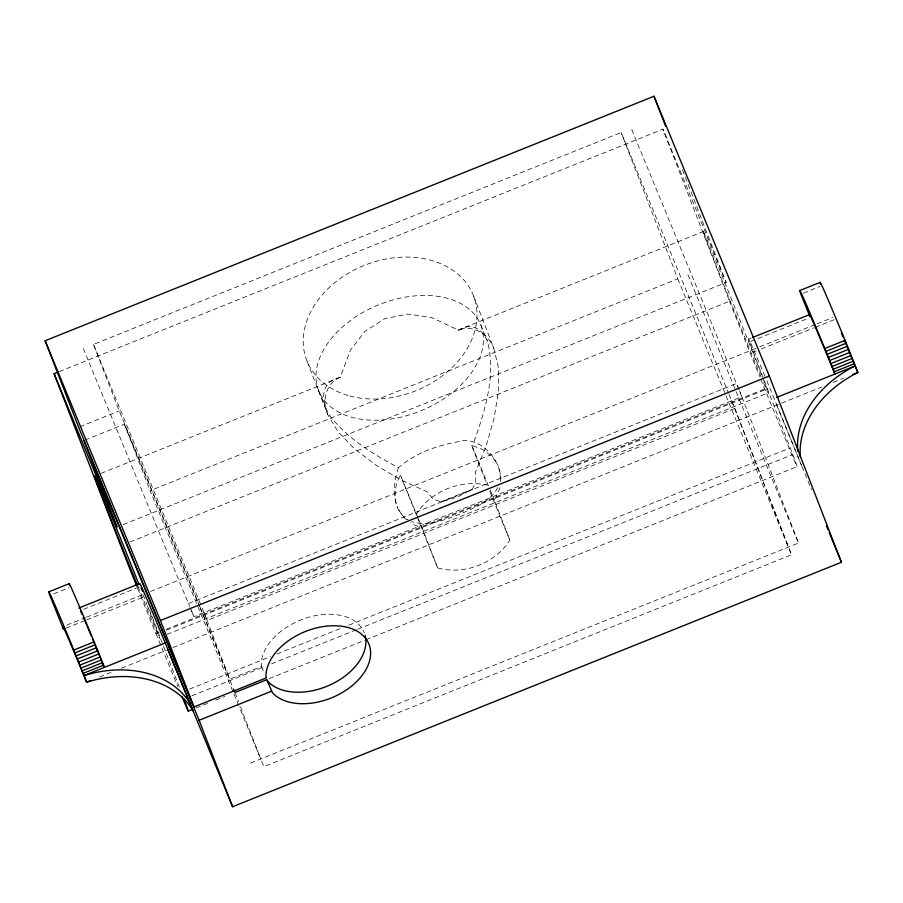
<?xml version="1.0" encoding="UTF-8"?>
<svg xmlns="http://www.w3.org/2000/svg" width="903" height="903" viewBox="0 0 903 903"><rect width="100%" height="100%" fill="white"/><g stroke="black" fill="none" stroke-linecap="round" stroke-linejoin="round"><path stroke-width="0.68" stroke-dasharray="4.51 3.39" d="M500.555 481.468L500.996 476.468L498.998 468.555M474.098 441.409C485.453 409.77 496.244 374.519 487.315 340.781C483.511 333.489 478.692 326.739 469.537 326.784C464.729 325.351 459.627 333.196 455.586 328.76L431.578 317.551L407.987 314.052L384.881 318.601L365.038 331.299L350.398 350.15L340.205 377.454C317.111 382.443 321.265 407.163 333.929 420.742C351.651 441.104 375.027 455.157 398.471 467.664C414.928 453.419 436.33 445.619 457.584 441.872L457.889 441.759C479.245 434.614 503.716 461.264 499.901 481.92M417.965 517.724L400.435 475.181C392.105 489.313 392.715 511.008 408.269 519.902M500.014 487.722L494.415 500.352L509.879 540.254C495.002 563.438 464.198 575.346 437.673 567.942L400.435 475.181M307.133 361.381L327.823 414.782L338.061 431.736L354.721 449.062L376.709 465.655L402.682 480.802L427.085 491.729L432.909 498.761L440.664 501.933L457.155 497.147L472.337 489.212L475.858 481.513L475.373 472.348L485.645 447.493L494.043 418.541L498.433 391.36L498.343 367.374L493.76 348.152L473.07 294.75M398.471 467.664C394.171 480.306 392.545 494.528 397.32 507.328M497.745 487.609C490.419 502.045 474.222 507.61 460.507 514.021C445.01 519.586 428.293 527.036 411.644 521.618M340.239 377.183C326.107 383.019 321.321 401.169 327.823 414.782M457.787 330.238L703.426 231.473M199.744 606.252L119.23 410.91L93.472 344.404L621.129 132.515L728.484 392.974M59.316 371.562L662.937 129.174L726.125 282.481L122.503 524.869M79.904 426.69L119.23 410.91M85.063 439.998L124.377 424.207L199.529 606.534M101.125 473.33L337.948 378.233M238.708 705.593L150.135 490.713L677.803 278.824L621.129 132.515M129.885 542.048L729.579 301.23L662.937 129.174M53.649 593.881L68.865 587.774M803.399 293.136L819.89 286.522M748.531 339.122L751.127 338.072M83.561 609.333L139.265 586.973M760.698 379.102A77.331 0.824 68.1 0 0 763.69 386.45L790.091 450.473A77.331 0.824 68.1 0 0 793.466 456.354L749.4 341.966L808.986 318.037M66.901 625.068L85.198 617.72M86.507 617.2L142.708 594.625M150.553 591.476L758.362 347.407M759.671 346.887L815.883 324.312M817.181 323.793L832.871 317.495M66.054 628.161L85.39 620.395M86.677 619.887L144.661 596.601M753.497 352.114L756.082 351.075M761.229 349.009L814.066 327.789M815.353 327.281L834.677 319.515M440.664 501.933L472.337 489.212M190.138 607.64L193.897 616.749L741.86 396.71L631.276 128.44M137.696 588.508A77.331 0.824 68.1 0 0 154.853 630.926L155.892 633.455L159.808 631.886M166.344 629.256L764.728 388.967M166.333 630.226L767.336 388.888M167.066 634.335L768.069 392.997M729.026 394.284L734.873 408.461L207.205 620.338L201.358 606.161M99.533 677.024L112.423 671.855M121.442 668.231L166.536 650.126M173.049 647.507L821.775 387.003M833.367 382.353L843.673 378.21M189.495 689.136L270.494 656.605M277.029 653.975L342.361 627.743M348.885 625.124L789.188 448.317M200.285 607.561L229.802 679.18L261.577 666.425L261.215 664.303A54.677 35.657 -22.4 0 1 307.415 617.607A54.677 35.657 -22.4 0 1 364.293 632.856M191.763 695.874L264.929 666.493M271.464 663.874L356.38 629.763M357.69 629.244L792.766 454.536M196.075 707.997L207.837 703.279M215.682 700.13L224.824 696.461M269.241 678.616L364.62 640.317M365.929 639.798L797.078 466.659M250.571 763.069L798.523 543.03L739.512 390.672M734.873 408.461L791.536 554.769L263.879 766.658L239.25 706.902M460.045 329.2C474.56 325.362 488.602 334.674 493.76 348.152M415.888 515.082A54.677 41.448 -21.2 0 1 487.191 485.216L471.727 445.303L483.218 449.807L492.304 456.839L498.321 465.801M437.673 567.942L422.22 528.041L412.694 524.304L410.673 522.747M406.632 519.62L403.607 517.272L398.167 509.044M761.048 376.754L755.54 363.48A87.489 0.926 68.1 0 1 712.636 256.497A87.489 0.926 68.1 0 1 709.916 246.44L715.944 260.99A87.489 0.926 68.1 0 1 761.658 375.208M776.67 405.12L801.424 465.158M801.943 466.433L811.549 489.742M687.951 274.749L798.523 543.03M677.803 278.824L791.536 554.769M480.904 325.227A87.489 57.047 -22.4 0 1 376.991 420.2A87.489 57.047 -22.4 0 1 341.289 328.049A87.489 57.047 -22.4 0 1 480.904 325.227L487.315 340.781M471.727 445.303L489.674 488.828M490.194 490.115L494.415 500.352M489.821 491.616L509.879 540.254M418.495 519.011L422.22 528.041M318.556 390.423L324.956 405.978M261.577 666.425L264.218 672.814M93.472 344.404L200.827 604.863M200.06 607.832L233.877 689.881M83.324 348.479L189.607 606.331M155.892 633.455L177.688 686.348M729.579 301.23L730.459 303.476A77.331 0.824 68.1 0 0 759.671 376.574M801.514 465.327L774.097 398.471A185.363 1.964 68.1 0 0 766.32 379.678M682.442 169.696L726.125 282.481M739.049 389.464L736.701 383.414L188.75 603.452L189.686 605.868M731.712 400.785L788.375 547.105M204.044 612.674L229.802 679.18M234.961 692.488L238.494 701.608M240.514 706.823L260.719 758.994M124.377 424.207L150.135 490.713M191.549 610.71L193.897 616.749M179.347 687.206L149.548 610.01M762.764 378.064A87.489 0.926 68.1 0 1 762.821 380.987M147.358 605.687A87.489 0.926 68.1 0 1 152.731 622.517L146.704 607.967A87.489 0.926 68.1 0 1 138.34 587.503M143.013 594.659A87.489 0.926 68.1 0 1 146.805 604.276M749.4 341.966A185.363 1.964 68.1 0 1 765.767 378.357M349.709 395.943A89.408 67.781 -21.2 0 0 476.931 312.111A89.408 67.781 -21.2 0 0 343.682 276.16A89.408 67.781 -21.2 0 0 349.709 395.943"/><path stroke-width="1.35" d="M233.877 689.881L234.961 692.488L266.735 679.722L272.627 693.019A54.677 35.657 -22.4 0 0 357.949 680.286A54.677 35.657 -22.4 0 0 336.853 625.813A54.677 35.657 -22.4 0 0 265.956 675.805L266.317 677.916L193.953 706.981L78.64 427.209L45.15 340.747L653.998 96.26L769.311 376.032L841.438 562.253L232.59 806.74L167.823 649.607M136.714 586.058A77.331 0.824 68.1 0 1 121.612 547.963L54.09 373.661L58.006 372.092M48.728 591.86L69.023 583.71M799.731 290.563L820.026 282.413M78.809 608.046L139.694 583.598A185.363 1.964 68.1 0 1 165.249 642.959L193.107 710.921A98.416 74.61 -21.2 0 0 86.643 682.205A174.968 1.851 68.1 0 0 63.481 629.199L49.834 595.416A197.294 2.088 68.1 0 1 71.044 643.162L86.643 682.205L90.514 680.648M752.425 337.553L809.415 314.673M73.877 650.025L94.172 641.875L104.364 667.407A185.363 1.964 68.1 0 0 98.19 652.463M809.765 316.219L800.859 294.164A196.831 2.088 68.1 0 1 821.967 341.661L824.8 348.524L845.095 340.375L857.85 372.521A98.416 74.61 -21.2 0 0 800.329 456.839M75.028 652.858L95.323 644.708M824.8 348.524L825.952 351.346L846.246 343.196M193.953 706.981L160.463 620.519L769.311 376.032M76.236 655.849L96.531 647.699M825.952 351.346L827.159 354.326L847.454 346.176M77.489 658.93L97.784 650.781M827.159 354.326L828.401 357.419L848.696 349.269M78.73 662.046L99.025 653.896M809.867 316.242A185.363 1.964 68.1 0 1 834.982 374.023L829.643 360.523L849.937 352.373M79.961 665.105L100.256 656.955M830.873 363.582L851.168 355.432M81.135 668.062L101.429 659.912M832.035 366.528L852.33 358.378M82.218 670.827L102.513 662.678M833.13 369.293L853.425 361.144M83.211 673.345L103.506 665.195M834.124 371.81L854.419 363.661M165.249 642.959L84.069 675.557A98.416 74.61 -21.2 0 1 190.522 704.272M776.682 397.433L855.276 365.873A98.416 74.61 -21.2 0 0 797.868 451.41M852.692 374.587L857.85 372.521A174.968 1.851 68.1 0 0 847.082 346.583M188.242 711.146L192.158 709.577M232.59 806.74L199.1 720.278L271.476 691.224M266.735 679.722L267.886 681.517A54.677 35.657 -22.4 0 0 331.13 684.44A54.677 35.657 -22.4 0 0 365.117 635.396M845.095 340.375L842.262 333.512A196.831 2.088 68.1 0 0 820.624 284.422M826.493 525.997L828.096 529.88M829.157 532.477L841.438 562.253M45.15 340.747L160.463 620.519M199.1 720.278L83.787 440.506L117.277 526.968L54.09 373.661M94.172 641.875L91.338 635.012A197.294 2.088 68.1 0 0 69.599 585.686M141.071 587.718L142.606 591.521M828.401 357.419L829.643 360.523M653.998 96.26L665.68 126.42M183.919 699.024L184.618 700.841A77.331 0.824 68.1 0 1 181.819 696.337M137.832 586.273A87.489 0.926 68.1 0 1 100.515 492.519A87.489 0.926 68.1 0 1 101.068 490.927L107.096 505.477A87.489 0.926 68.1 0 1 138.949 584.399M80.638 611.241A185.363 1.964 68.1 0 1 82.105 614.48M83.302 617.212A185.363 1.964 68.1 0 1 86.485 624.571M87.083 625.993A185.363 1.964 68.1 0 1 91.327 636.028M92.399 638.579A185.363 1.964 68.1 0 1 97.705 651.3M841.37 333.06A174.968 1.851 68.1 0 1 843.052 337.011M844.26 339.855A174.968 1.851 68.1 0 1 846.167 344.404"/></g></svg>
